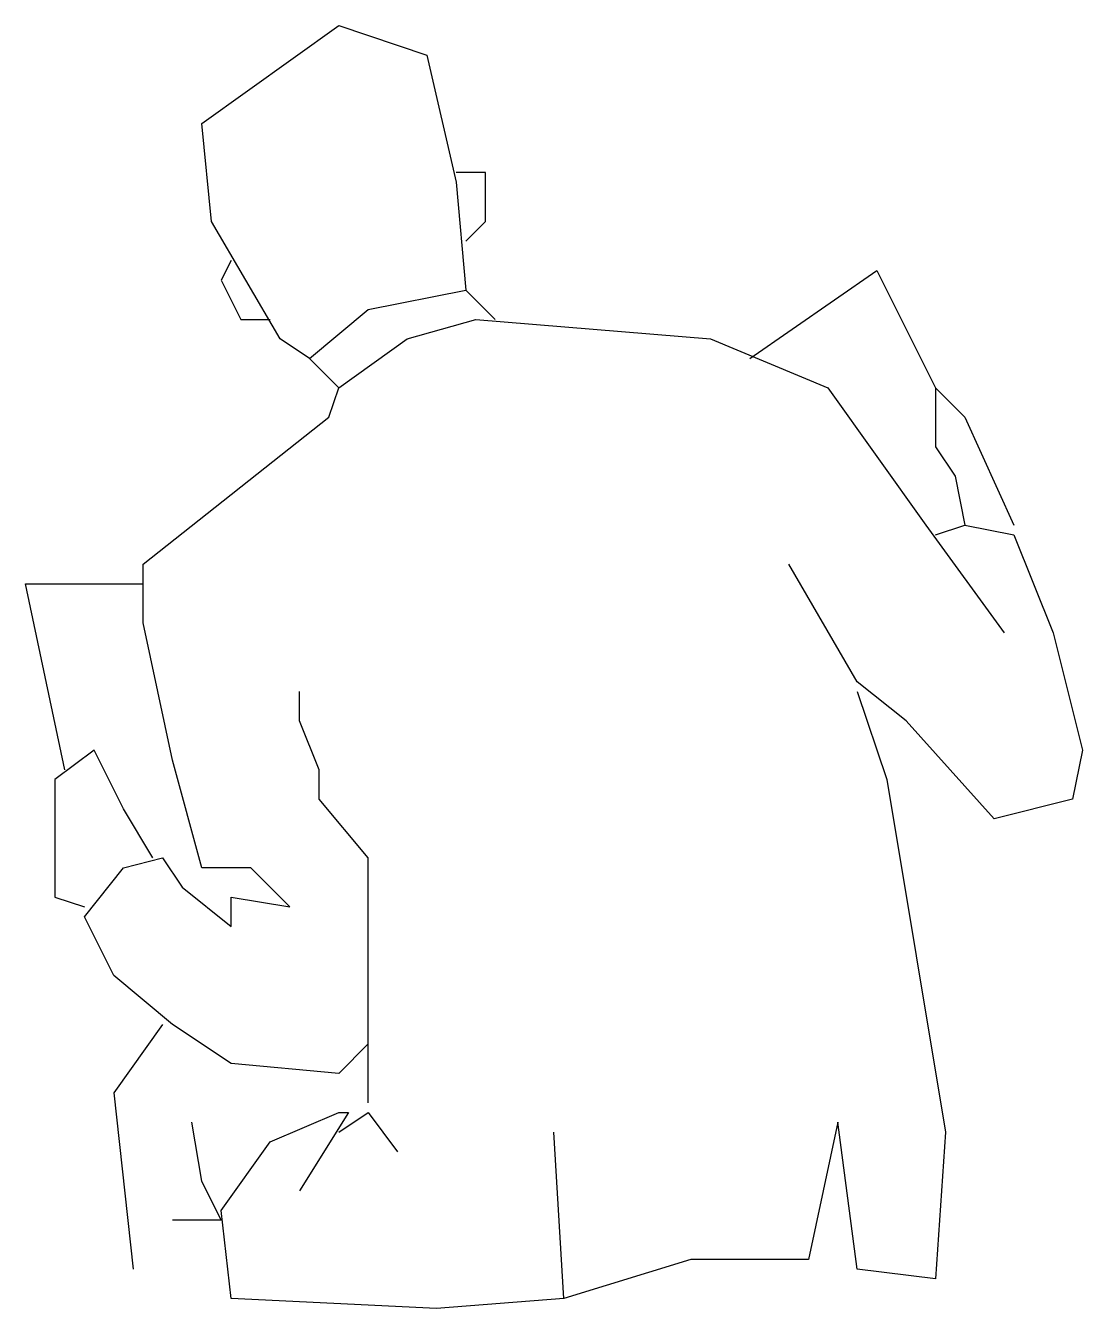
# Model space of a CAD drawing. Extents: x -17.695 to -17.079, y -5.157 to -4.411.
import ezdxf

# ---------------------------------------------------------------- set-up
doc = ezdxf.new("R2010")
doc.units = 0
doc.header["$MEASUREMENT"] = 0
doc.layers.get('0').update_dxf_attribs({"linetype": 'CONTINUOUS'})

msp = doc.modelspace()

# ---------------------------------------------------------------- linework, layer by layer
for p, q in [((-17.59225, -4.46759), (-17.51244, -4.41059)), ((-17.51244, -4.41059), (-17.46113, -4.42769)), ((-17.46113, -4.42769), (-17.44403, -4.5018)), ((-17.58655, -4.5246), (-17.59225, -4.46759)), ((-17.42693, -4.4961), (-17.44403, -4.4961)), ((-17.44403, -4.5018), (-17.43834, -4.5645)), ((-17.42693, -4.5246), (-17.42693, -4.4961)), ((-17.54665, -4.59301), (-17.58655, -4.5246)), ((-17.43834, -4.536), (-17.42693, -4.5246)), ((-17.57515, -4.5474), (-17.58085, -4.5588)), ((-17.27301, -4.60441), (-17.1989, -4.55311)), ((-17.1989, -4.55311), (-17.1647, -4.62151)), ((-17.58085, -4.5588), (-17.56945, -4.5816)), ((-17.49534, -4.57591), (-17.43834, -4.5645)), ((-17.43834, -4.5645), (-17.42123, -4.5816)), ((-17.52954, -4.60441), (-17.49534, -4.57591)), ((-17.56945, -4.5816), (-17.55235, -4.5816)), ((-17.47254, -4.59301), (-17.43263, -4.5816)), ((-17.43263, -4.5816), (-17.29582, -4.59301)), ((-17.52954, -4.60441), (-17.54665, -4.59301)), ((-17.51244, -4.62151), (-17.47254, -4.59301)), ((-17.29582, -4.59301), (-17.22741, -4.62151)), ((-17.51244, -4.62151), (-17.52954, -4.60441)), ((-17.51814, -4.63862), (-17.51244, -4.62151)), ((-17.22741, -4.62151), (-17.1704, -4.70132)), ((-17.1647, -4.62151), (-17.1647, -4.65572)), ((-17.1647, -4.62151), (-17.14759, -4.63862)), ((-17.62645, -4.72412), (-17.51814, -4.63862)), ((-17.14759, -4.63862), (-17.11909, -4.70132)), ((-17.1647, -4.65572), (-17.1533, -4.67282)), ((-17.1533, -4.67282), (-17.14759, -4.70132)), ((-17.1704, -4.70132), (-17.12479, -4.76403)), ((-17.1647, -4.70702), (-17.14759, -4.70132)), ((-17.14759, -4.70132), (-17.11909, -4.70702)), ((-17.11909, -4.70702), (-17.09629, -4.76403)), ((-17.62645, -4.75833), (-17.62645, -4.72412)), ((-17.21031, -4.79253), (-17.25021, -4.72412)), ((-17.67206, -4.84384), (-17.69486, -4.73552)), ((-17.69486, -4.73552), (-17.62645, -4.73552)), ((-17.60935, -4.83814), (-17.62645, -4.75833)), ((-17.09629, -4.76403), (-17.07919, -4.83244)), ((-17.1818, -4.81534), (-17.21031, -4.79253)), ((-17.53524, -4.81534), (-17.53524, -4.79824)), ((-17.21031, -4.79824), (-17.1932, -4.84954)), ((-17.52385, -4.84384), (-17.53524, -4.81534)), ((-17.13049, -4.87235), (-17.1818, -4.81534)), ((-17.65496, -4.83244), (-17.67776, -4.84954)), ((-17.63786, -4.86664), (-17.65496, -4.83244)), ((-17.59225, -4.90084), (-17.60935, -4.83814)), ((-17.07919, -4.83244), (-17.08489, -4.86094)), ((-17.52385, -4.86094), (-17.52385, -4.84384)), ((-17.67776, -4.84954), (-17.67776, -4.91795)), ((-17.1932, -4.84954), (-17.159, -5.05477)), ((-17.49534, -4.89515), (-17.52385, -4.86094)), ((-17.08489, -4.86094), (-17.13049, -4.87235)), ((-17.62076, -4.89515), (-17.63786, -4.86664)), ((-17.63786, -4.90084), (-17.61506, -4.89515)), ((-17.61506, -4.89515), (-17.60365, -4.91225)), ((-17.49534, -4.99206), (-17.49534, -4.89515)), ((-17.66066, -4.92935), (-17.63786, -4.90084)), ((-17.56375, -4.90084), (-17.59225, -4.90084)), ((-17.54095, -4.92365), (-17.56375, -4.90084)), ((-17.60365, -4.91225), (-17.57515, -4.93505)), ((-17.67776, -4.91795), (-17.66066, -4.92365)), ((-17.57515, -4.91795), (-17.54095, -4.92365)), ((-17.57515, -4.93505), (-17.57515, -4.91795)), ((-17.64355, -4.96355), (-17.66066, -4.92935)), ((-17.60935, -4.99206), (-17.64355, -4.96355)), ((-17.61506, -4.99206), (-17.64355, -5.03197)), ((-17.57515, -5.01486), (-17.60935, -4.99206)), ((-17.49534, -5.00346), (-17.49534, -4.99206)), ((-17.49534, -5.00346), (-17.51244, -5.02056)), ((-17.49534, -5.03766), (-17.49534, -5.00346)), ((-17.51244, -5.02056), (-17.57515, -5.01486)), ((-17.64355, -5.03197), (-17.63216, -5.13458)), ((-17.55235, -5.06046), (-17.51244, -5.04336)), ((-17.50675, -5.04336), (-17.53524, -5.08897)), ((-17.51244, -5.05477), (-17.49534, -5.04336)), ((-17.51244, -5.04336), (-17.50675, -5.04336)), ((-17.49534, -5.04336), (-17.47824, -5.06617)), ((-17.59225, -5.08327), (-17.59796, -5.04907)), ((-17.38133, -5.15168), (-17.38703, -5.05477)), ((-17.22171, -5.04907), (-17.23881, -5.12887)), ((-17.21031, -5.13458), (-17.22171, -5.04907)), ((-17.159, -5.05477), (-17.1647, -5.14028)), ((-17.58085, -5.10038), (-17.55235, -5.06046)), ((-17.58085, -5.10607), (-17.59225, -5.08327)), ((-17.57515, -5.15168), (-17.58085, -5.10038)), ((-17.59225, -5.10607), (-17.60935, -5.10607)), ((-17.58085, -5.10607), (-17.59225, -5.10607)), ((-17.30721, -5.12887), (-17.38133, -5.15168)), ((-17.23881, -5.12887), (-17.30721, -5.12887)), ((-17.1647, -5.14028), (-17.21031, -5.13458)), ((-17.45544, -5.15738), (-17.57515, -5.15168)), ((-17.38133, -5.15168), (-17.45544, -5.15738))]:
    msp.add_line(p, q)

doc.saveas('drawing.dxf')
